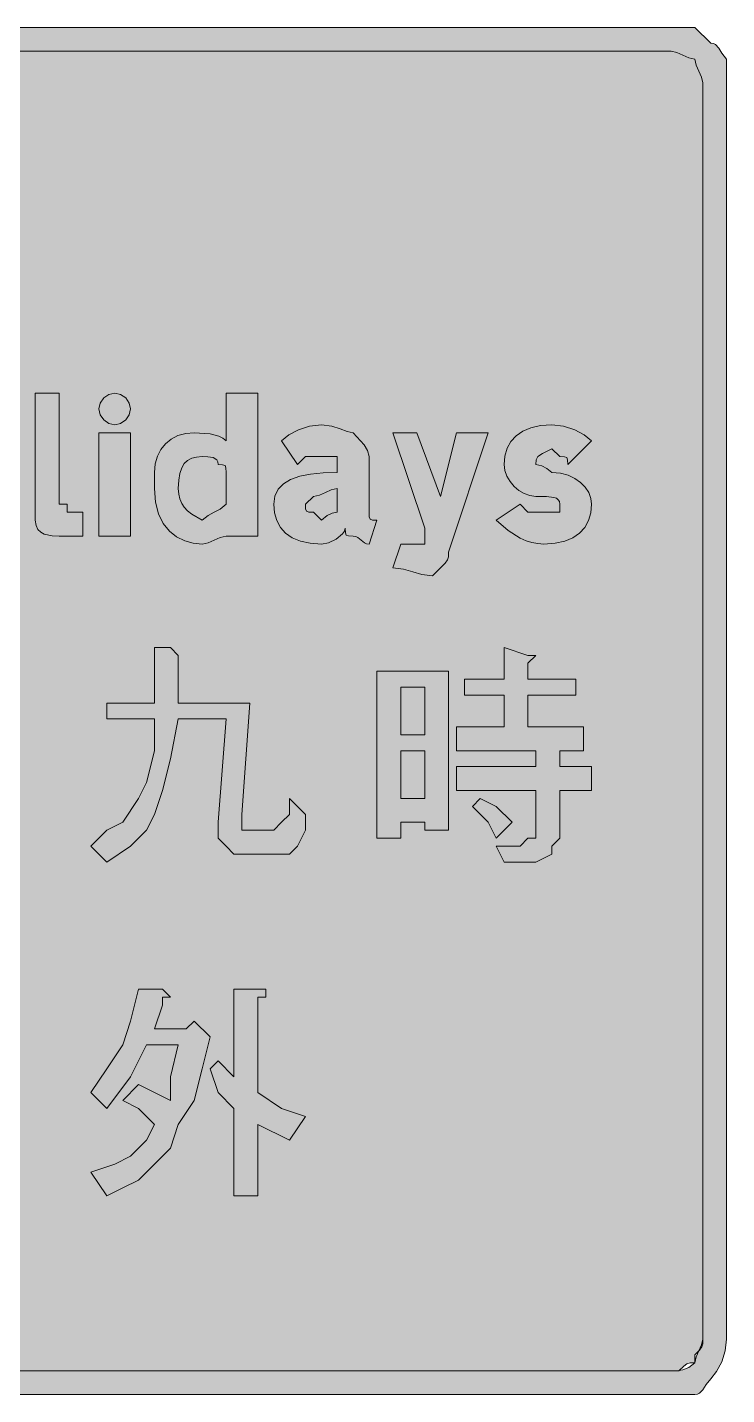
# Model space of a CAD drawing. Header units: metres. Extents: x 12 to 555, y 33 to 239.
# Drawn here: x 449.6 to 555.2, y 32.9 to 239.3 of the extents above; entities that cross this region are included whole.
import ezdxf

# ---------------------------------------------------------------- set-up
doc = ezdxf.new("R2010")
doc.units = ezdxf.units.M
doc.layers.add('FILL_BLACK_000000', color=7, linetype='Continuous', true_color=0x000000)
doc.layers.add('FILL_WHITE_FFFFFF', color=7, linetype='Continuous', true_color=0xffffff)

msp = doc.modelspace()

# ---------------------------------------------------------------- hatches: boundary and pattern name
at = {"layer": 'FILL_BLACK_000000', "true_color": 0x000000}
h = msp.add_hatch(color=7, dxfattribs=at)
h.dxf.hatch_style = 1
h.paths.add_polyline_path([(550.41, 239.28), (552.81, 236.88), (553.21, 236.83), (553.52, 236.67), (554.01, 236.13), (554.5, 235.36), (555.21, 234.48), (555.21, 230.88), (555.21, 41.28), (555, 39.5), (554.46, 37.83), (553.69, 36.39), (552.81, 35.28), (552.1, 34.4), (551.61, 33.63), (551.12, 33.09), (550.81, 32.93), (550.41, 32.88), (546.81, 32.88), (20.01, 32.88), (18.4, 32.92), (17.01, 33.18), (16.33, 33.47), (15.62, 33.89), (14.01, 35.28), (13.13, 36.39), (12.36, 37.83), (11.82, 39.5), (11.61, 41.28), (11.61, 230.88), (11.82, 232.66), (12.36, 234.33), (13.13, 235.77), (14.01, 236.88), (15.62, 238.27), (16.33, 238.69), (17.01, 238.98), (18.4, 239.24), (20.01, 239.28), (546.81, 239.28), (550.41, 239.28)])
h.paths.add_polyline_path([(18.36, 235.08), (17.61, 234.48), (16.92, 233.58), (16.56, 232.68), (16.43, 231.78), (16.41, 230.88), (16.41, 41.28), (16.43, 40.38), (16.56, 39.48), (16.92, 38.58), (17.61, 37.68), (17.66, 37.28), (17.82, 36.99), (18.36, 36.63), (19.13, 36.5), (20.01, 36.48), (546.81, 36.48), (547.71, 36.5), (548.61, 36.63), (549.51, 36.99), (550.41, 37.68), (550.6, 38.58), (551.01, 39.48), (551.42, 40.38), (551.61, 41.28), (551.61, 230.88), (551.42, 231.78), (551.01, 232.68), (550.6, 233.58), (550.41, 234.48), (549.51, 234.67), (548.61, 235.08), (547.71, 235.49), (546.81, 235.68), (20.01, 235.68), (19.13, 235.49), (18.36, 235.08)], flags=16)
h = msp.add_hatch(color=7, dxfattribs=at)
h.dxf.hatch_style = 1
h.paths.add_polyline_path([(454.41, 167.28), (455.61, 167.28), (455.61, 166.08), (458.01, 166.08), (458.01, 162.48), (456.81, 162.48), (454.41, 162.48), (453.34, 162.52), (452.16, 162.78), (451.63, 163.07), (451.2, 163.49), (450.92, 164.09), (450.81, 164.88), (450.81, 166.08), (450.81, 184.08), (454.41, 184.08), (454.41, 167.28)])
h = msp.add_hatch(color=7, dxfattribs=at)
h.dxf.hatch_style = 1
h.paths.add_polyline_path([(465, 180.8), (464.46, 180.03), (463.69, 179.49), (462.81, 179.28), (461.93, 179.49), (461.16, 180.03), (460.62, 180.8), (460.41, 181.68), (460.62, 182.56), (461.16, 183.33), (461.93, 183.87), (462.81, 184.08), (463.69, 183.87), (464.46, 183.33), (465, 182.56), (465.21, 181.68), (465, 180.8)])
h = msp.add_hatch(color=7, dxfattribs=at)
h.dxf.hatch_style = 1
h.paths.add_polyline_path([(484.41, 184.08), (484.41, 162.48), (479.61, 162.48), (478.71, 162.29), (477.81, 161.88), (476.91, 161.47), (476.01, 161.28), (474.67, 161.39), (473.37, 161.75), (472.15, 162.36), (471.06, 163.23), (470.14, 164.39), (469.43, 165.84), (468.97, 167.6), (468.81, 169.68), (468.81, 170.88), (468.81, 172.08), (468.92, 173.37), (469.24, 174.54), (469.76, 175.56), (470.46, 176.43), (471.33, 177.13), (472.35, 177.65), (473.52, 177.97), (474.81, 178.08), (477.21, 177.93), (478.52, 177.57), (479.11, 177.28), (479.61, 176.88), (479.61, 184.08), (484.41, 184.08)])
h.paths.add_polyline_path([(479.61, 172.08), (479.59, 172.77), (479.46, 173.13), (479.1, 173.26), (478.41, 173.28), (478.36, 173.68), (478.2, 173.97), (477.66, 174.33), (476.89, 174.46), (476.01, 174.48), (475.17, 174.42), (474.43, 174.24), (473.82, 173.91), (473.31, 173.43), (472.92, 172.78), (472.63, 171.95), (472.47, 170.92), (472.41, 169.68), (472.47, 168.83), (472.63, 168.09), (472.92, 167.42), (473.31, 166.83), (473.82, 166.29), (474.43, 165.8), (476.01, 164.88), (476.91, 165.59), (477.81, 166.08), (478.71, 166.57), (479.61, 167.28), (479.61, 170.88), (479.61, 172.08)], flags=16)
h = msp.add_hatch(color=7, dxfattribs=at)
h.dxf.hatch_style = 1
h.paths.add_polyline_path([(460.41, 162.48), (460.41, 178.08), (465.21, 178.08), (465.21, 162.48), (460.41, 162.48)])
h = msp.add_hatch(color=7, dxfattribs=at)
h.dxf.hatch_style = 1
h.paths.add_polyline_path([(500.81, 161.33), (500.5, 161.47), (500.01, 161.88), (499.52, 162.29), (499.21, 162.43), (498.81, 162.48), (498.12, 162.5), (497.76, 162.63), (497.63, 162.99), (497.61, 163.68), (497.5, 163.23), (497.22, 162.8), (496.26, 162.03), (495.08, 161.49), (494.01, 161.28), (492.32, 161.39), (490.86, 161.71), (489.62, 162.23), (488.61, 162.93), (487.82, 163.8), (487.26, 164.82), (486.92, 165.99), (486.81, 167.28), (486.98, 168.52), (487.47, 169.55), (488.27, 170.38), (489.36, 171.03), (490.74, 171.51), (492.38, 171.84), (494.27, 172.02), (496.41, 172.08), (496.41, 173.28), (496.41, 174.48), (495.21, 174.48), (491.61, 174.48), (490.41, 173.28), (488.01, 176.88), (489.12, 177.76), (490.56, 178.53), (492.23, 179.07), (494.01, 179.28), (495.6, 179.09), (496.86, 178.68), (497.89, 178.27), (498.81, 178.08), (500.46, 176.28), (501, 175.38), (501.21, 174.48), (501.21, 166.08), (501.23, 165.39), (501.36, 165.03), (501.72, 164.9), (502.41, 164.88), (501.21, 161.28), (500.81, 161.33)])
h.paths.add_polyline_path([(491.76, 166.23), (492.12, 166.1), (492.81, 166.08), (494.01, 164.88), (494.89, 165.57), (495.66, 165.93), (496.41, 166.08), (496.41, 169.68), (495.51, 169.49), (494.61, 169.08), (493.71, 168.67), (492.81, 168.48), (491.61, 167.28), (491.63, 166.59), (491.76, 166.23)], flags=16)
h = msp.add_hatch(color=7, dxfattribs=at)
h.dxf.hatch_style = 1
h.paths.add_polyline_path([(513.21, 160.08), (513.19, 159.37), (513.06, 158.88), (512.7, 158.39), (512.01, 157.68), (510.81, 156.48), (509.2, 156.67), (507.81, 157.08), (506.42, 157.49), (504.81, 157.68), (506.01, 161.28), (507.21, 161.28), (508.41, 161.28), (509.61, 161.28), (509.61, 162.48), (509.61, 163.68), (504.81, 178.08), (508.41, 178.08), (512.01, 168.48), (514.41, 178.08), (519.21, 178.08), (513.21, 160.08)])
h = msp.add_hatch(color=7, dxfattribs=at)
h.dxf.hatch_style = 1
h.paths.add_polyline_path([(534.7, 165.99), (534.36, 164.82), (533.8, 163.8), (533.01, 162.93), (532, 162.23), (530.76, 161.71), (529.3, 161.39), (527.61, 161.28), (526.71, 161.34), (525.81, 161.51), (524.91, 161.79), (524.01, 162.18), (522.21, 163.31), (520.41, 164.88), (524.01, 167.28), (525.21, 166.08), (527.61, 166.08), (530.01, 166.08), (530.01, 167.28), (529.95, 167.68), (529.78, 167.97), (529.5, 168.19), (529.11, 168.33), (527.98, 168.46), (526.41, 168.48), (525.51, 168.59), (524.65, 168.89), (523.84, 169.37), (523.11, 169.98), (522.5, 170.71), (522.02, 171.52), (521.72, 172.38), (521.61, 173.28), (521.72, 174.57), (522.06, 175.74), (522.62, 176.76), (523.41, 177.63), (524.42, 178.33), (525.66, 178.85), (527.12, 179.17), (528.81, 179.28), (530.59, 179.07), (532.26, 178.53), (533.7, 177.76), (534.81, 176.88), (531.21, 173.28), (531.19, 173.97), (531.06, 174.33), (530.7, 174.46), (530.01, 174.48), (528.81, 175.68), (527.42, 174.97), (526.71, 174.48), (526.45, 173.99), (526.41, 173.28), (527.29, 173.09), (528.06, 172.68), (528.81, 172.08), (530.1, 171.97), (531.27, 171.67), (532.29, 171.19), (533.16, 170.58), (533.86, 169.85), (534.38, 169.04), (534.7, 168.18), (534.81, 167.28), (534.7, 165.99)])
h = msp.add_hatch(color=7, dxfattribs=at)
h.dxf.hatch_style = 1
h.paths.add_polyline_path([(468.81, 137.28), (468.81, 145.68), (471.21, 145.68), (472.41, 144.48), (472.41, 143.28), (472.41, 137.28), (483.21, 137.28), (482.01, 120.48), (482.01, 118.08), (483.21, 118.08), (485.61, 118.08), (486.81, 118.08), (488.01, 119.28), (489.21, 120.48), (489.21, 122.88), (491.61, 120.48), (491.61, 118.08), (490.41, 115.68), (489.21, 114.48), (486.81, 114.48), (483.21, 114.48), (480.81, 114.48), (479.61, 115.68), (478.41, 116.88), (478.41, 119.28), (479.61, 134.88), (472.41, 134.88), (471.21, 128.88), (470.01, 124.08), (468.81, 120.48), (467.61, 118.08), (465.21, 115.68), (461.61, 113.28), (459.21, 115.68), (461.61, 118.08), (464.01, 119.28), (466.41, 122.88), (467.61, 125.28), (468.81, 130.08), (468.81, 134.88), (461.61, 134.88), (461.61, 137.28), (468.81, 137.28)])
h = msp.add_hatch(color=7, dxfattribs=at)
h.dxf.hatch_style = 1
h.paths.add_polyline_path([(521.61, 138.48), (515.61, 138.48), (515.61, 140.88), (521.61, 140.88), (521.61, 145.68), (525.21, 144.48), (526.41, 144.48), (525.21, 143.28), (525.21, 140.88), (532.41, 140.88), (532.41, 138.48), (525.21, 138.48), (525.21, 133.68), (533.61, 133.68), (533.61, 130.08), (530.01, 130.08), (530.01, 127.68), (534.81, 127.68), (534.81, 124.08), (530.01, 124.08), (530.01, 116.88), (528.81, 115.68), (528.81, 114.48), (526.41, 113.28), (525.21, 113.28), (521.61, 113.28), (520.41, 115.68), (524.01, 115.68), (525.21, 116.88), (526.41, 116.88), (526.41, 118.08), (526.41, 124.08), (514.41, 124.08), (514.41, 127.68), (526.41, 127.68), (526.41, 130.08), (514.41, 130.08), (514.41, 133.68), (521.61, 133.68), (521.61, 138.48)])
h = msp.add_hatch(color=7, dxfattribs=at)
h.dxf.hatch_style = 1
h.paths.add_polyline_path([(509.61, 118.08), (509.61, 119.28), (506.01, 119.28), (506.01, 116.88), (502.41, 116.88), (502.41, 118.08), (502.41, 142.08), (513.21, 142.08), (513.21, 118.08), (509.61, 118.08)])
h.paths.add_polyline_path([(506.01, 139.68), (506.01, 132.48), (509.61, 132.48), (509.61, 139.68), (506.01, 139.68)], flags=16)
h.paths.add_polyline_path([(509.61, 130.08), (506.01, 130.08), (506.01, 122.88), (509.61, 122.88), (509.61, 130.08)], flags=16)
h = msp.add_hatch(color=7, dxfattribs=at)
h.dxf.hatch_style = 1
h.paths.add_polyline_path([(520.41, 121.68), (522.81, 119.28), (520.41, 116.88), (519.21, 119.28), (516.81, 121.68), (518.01, 122.88), (520.41, 121.68)])
h = msp.add_hatch(color=7, dxfattribs=at)
h.dxf.hatch_style = 1
h.paths.add_polyline_path([(470.01, 94.08), (471.21, 92.88), (470.01, 92.88), (470.01, 91.68), (468.81, 88.08), (473.61, 88.08), (474.81, 89.28), (477.21, 86.88), (476.01, 82.08), (474.81, 77.28), (472.41, 73.68), (471.21, 70.08), (468.81, 67.68), (466.41, 65.28), (464.01, 64.08), (461.61, 62.88), (459.21, 66.48), (462.81, 67.68), (465.21, 68.88), (467.61, 71.28), (468.81, 73.68), (466.41, 76.08), (464.01, 77.28), (466.41, 79.68), (471.21, 77.28), (471.21, 80.88), (472.41, 85.68), (467.61, 85.68), (465.21, 80.88), (461.61, 76.08), (459.21, 78.48), (461.61, 82.08), (464.01, 85.68), (465.21, 89.28), (466.41, 94.08), (468.81, 94.08), (470.01, 94.08)])
h = msp.add_hatch(color=7, dxfattribs=at)
h.dxf.hatch_style = 1
h.paths.add_polyline_path([(484.41, 94.08), (485.61, 94.08), (485.61, 92.88), (484.41, 92.88), (484.41, 78.48), (488.01, 76.08), (491.61, 74.88), (489.21, 71.28), (484.41, 73.68), (484.41, 62.88), (480.81, 62.88), (480.81, 76.08), (478.41, 78.48), (477.21, 82.08), (478.41, 83.28), (480.81, 80.88), (480.81, 94.08), (483.21, 94.08), (484.41, 94.08)])
at = {"layer": 'FILL_WHITE_FFFFFF', "true_color": 0xffffff}
h = msp.add_hatch(color=7, dxfattribs=at)
h.dxf.hatch_style = 1
h.paths.add_polyline_path([(546.81, 235.68), (547.71, 235.49), (548.61, 235.08), (549.51, 234.67), (550.41, 234.48), (550.6, 233.58), (551.01, 232.68), (551.42, 231.78), (551.61, 230.88), (551.61, 41.28), (551.59, 40.57), (551.46, 40.08), (551.1, 39.59), (550.41, 38.88), (550.41, 37.68), (549.7, 37.66), (549.21, 37.53), (548.72, 37.17), (548.01, 36.48), (546.81, 36.48), (20.01, 36.48), (19.13, 36.5), (18.36, 36.63), (17.82, 36.99), (17.66, 37.28), (17.61, 37.68), (16.92, 38.58), (16.56, 39.48), (16.43, 40.38), (16.41, 41.28), (16.41, 230.88), (16.47, 231.78), (16.63, 232.64), (16.92, 233.45), (17.31, 234.18), (17.82, 234.79), (18.43, 235.27), (19.17, 235.57), (20.01, 235.68), (546.81, 235.68)])

# ---------------------------------------------------------------- linework, layer by layer
at = {"layer": 'FILL_BLACK_000000', "lineweight": 0, "true_color": 0x000000}
for points in [[(20.01, 239.28), (546.81, 239.28), (550.41, 239.28), (552.81, 236.88), (553.21, 236.83), (553.52, 236.67), (554.01, 236.13), (554.5, 235.36), (555.21, 234.48), (555.21, 230.88), (555.21, 41.28), (555, 39.5), (554.46, 37.83), (553.69, 36.39), (552.81, 35.28), (552.1, 34.4), (551.61, 33.63), (551.12, 33.09), (550.81, 32.93), (550.41, 32.88), (546.81, 32.88), (20.01, 32.88)], [(20.01, 36.48), (546.81, 36.48), (547.71, 36.5), (548.61, 36.63), (549.51, 36.99), (550.41, 37.68), (550.6, 38.58), (551.01, 39.48), (551.42, 40.38), (551.61, 41.28), (551.61, 230.88), (551.42, 231.78), (551.01, 232.68), (550.6, 233.58), (550.41, 234.48), (549.51, 234.67), (548.61, 235.08), (547.71, 235.49), (546.81, 235.68), (20.01, 235.68)]]:
    msp.add_lwpolyline(points, dxfattribs=at)
for points in [[(454.41, 167.28), (455.61, 167.28), (455.61, 166.08), (458.01, 166.08), (458.01, 162.48), (456.81, 162.48), (454.41, 162.48), (453.34, 162.52), (452.16, 162.78), (451.63, 163.07), (451.2, 163.49), (450.92, 164.09), (450.81, 164.88), (450.81, 166.08), (450.81, 184.08), (454.41, 184.08)], [(465, 180.8), (464.46, 180.03), (463.69, 179.49), (462.81, 179.28), (461.93, 179.49), (461.16, 180.03), (460.62, 180.8), (460.41, 181.68), (460.62, 182.56), (461.16, 183.33), (461.93, 183.87), (462.81, 184.08), (463.69, 183.87), (464.46, 183.33), (465, 182.56), (465.21, 181.68)], [(484.41, 184.08), (484.41, 162.48), (479.61, 162.48), (478.71, 162.29), (477.81, 161.88), (476.91, 161.47), (476.01, 161.28), (474.67, 161.39), (473.37, 161.75), (472.15, 162.36), (471.06, 163.23), (470.14, 164.39), (469.43, 165.84), (468.97, 167.6), (468.81, 169.68), (468.81, 170.88), (468.81, 172.08), (468.92, 173.37), (469.24, 174.54), (469.76, 175.56), (470.46, 176.43), (471.33, 177.13), (472.35, 177.65), (473.52, 177.97), (474.81, 178.08), (477.21, 177.93), (478.52, 177.57), (479.11, 177.28), (479.61, 176.88), (479.61, 184.08)], [(460.41, 162.48), (460.41, 178.08), (465.21, 178.08), (465.21, 162.48)], [(500.81, 161.33), (500.5, 161.47), (500.01, 161.88), (499.52, 162.29), (499.21, 162.43), (498.81, 162.48), (498.12, 162.5), (497.76, 162.63), (497.63, 162.99), (497.61, 163.68), (497.5, 163.23), (497.22, 162.8), (496.26, 162.03), (495.08, 161.49), (494.01, 161.28), (492.32, 161.39), (490.86, 161.71), (489.62, 162.23), (488.61, 162.93), (487.82, 163.8), (487.26, 164.82), (486.92, 165.99), (486.81, 167.28), (486.98, 168.52), (487.47, 169.55), (488.27, 170.38), (489.36, 171.03), (490.74, 171.51), (492.38, 171.84), (494.27, 172.02), (496.41, 172.08), (496.41, 173.28), (496.41, 174.48), (495.21, 174.48), (491.61, 174.48), (490.41, 173.28), (488.01, 176.88), (489.12, 177.76), (490.56, 178.53), (492.23, 179.07), (494.01, 179.28), (495.6, 179.09), (496.86, 178.68), (497.89, 178.27), (498.81, 178.08), (500.46, 176.28), (501, 175.38), (501.21, 174.48), (501.21, 166.08), (501.23, 165.39), (501.36, 165.03), (501.72, 164.9), (502.41, 164.88), (501.21, 161.28)], [(513.21, 160.08), (513.19, 159.37), (513.06, 158.88), (512.7, 158.39), (512.01, 157.68), (510.81, 156.48), (509.2, 156.67), (507.81, 157.08), (506.42, 157.49), (504.81, 157.68), (506.01, 161.28), (507.21, 161.28), (508.41, 161.28), (509.61, 161.28), (509.61, 162.48), (509.61, 163.68), (504.81, 178.08), (508.41, 178.08), (512.01, 168.48), (514.41, 178.08), (519.21, 178.08)], [(534.7, 165.99), (534.36, 164.82), (533.8, 163.8), (533.01, 162.93), (532, 162.23), (530.76, 161.71), (529.3, 161.39), (527.61, 161.28), (526.71, 161.34), (525.81, 161.51), (524.91, 161.79), (524.01, 162.18), (522.21, 163.31), (520.41, 164.88), (524.01, 167.28), (525.21, 166.08), (527.61, 166.08), (530.01, 166.08), (530.01, 167.28), (529.95, 167.68), (529.78, 167.97), (529.5, 168.19), (529.11, 168.33), (527.98, 168.46), (526.41, 168.48), (525.51, 168.59), (524.65, 168.89), (523.84, 169.37), (523.11, 169.98), (522.5, 170.71), (522.02, 171.52), (521.72, 172.38), (521.61, 173.28), (521.72, 174.57), (522.06, 175.74), (522.62, 176.76), (523.41, 177.63), (524.42, 178.33), (525.66, 178.85), (527.12, 179.17), (528.81, 179.28), (530.59, 179.07), (532.26, 178.53), (533.7, 177.76), (534.81, 176.88), (531.21, 173.28), (531.19, 173.97), (531.06, 174.33), (530.7, 174.46), (530.01, 174.48), (528.81, 175.68), (527.42, 174.97), (526.71, 174.48), (526.45, 173.99), (526.41, 173.28), (527.29, 173.09), (528.06, 172.68), (528.81, 172.08), (530.1, 171.97), (531.27, 171.67), (532.29, 171.19), (533.16, 170.58), (533.86, 169.85), (534.38, 169.04), (534.7, 168.18), (534.81, 167.28)], [(479.61, 172.08), (479.59, 172.77), (479.46, 173.13), (479.1, 173.26), (478.41, 173.28), (478.36, 173.68), (478.2, 173.97), (477.66, 174.33), (476.89, 174.46), (476.01, 174.48), (475.17, 174.42), (474.43, 174.24), (473.82, 173.91), (473.31, 173.43), (472.92, 172.78), (472.63, 171.95), (472.47, 170.92), (472.41, 169.68), (472.47, 168.83), (472.63, 168.09), (472.92, 167.42), (473.31, 166.83), (473.82, 166.29), (474.43, 165.8), (476.01, 164.88), (476.91, 165.59), (477.81, 166.08), (478.71, 166.57), (479.61, 167.28), (479.61, 170.88)], [(491.76, 166.23), (492.12, 166.1), (492.81, 166.08), (494.01, 164.88), (494.89, 165.57), (495.66, 165.93), (496.41, 166.08), (496.41, 169.68), (495.51, 169.49), (494.61, 169.08), (493.71, 168.67), (492.81, 168.48), (491.61, 167.28), (491.63, 166.59)], [(468.81, 137.28), (468.81, 145.68), (471.21, 145.68), (472.41, 144.48), (472.41, 143.28), (472.41, 137.28), (483.21, 137.28), (482.01, 120.48), (482.01, 118.08), (483.21, 118.08), (485.61, 118.08), (486.81, 118.08), (488.01, 119.28), (489.21, 120.48), (489.21, 122.88), (491.61, 120.48), (491.61, 118.08), (490.41, 115.68), (489.21, 114.48), (486.81, 114.48), (483.21, 114.48), (480.81, 114.48), (479.61, 115.68), (478.41, 116.88), (478.41, 119.28), (479.61, 134.88), (472.41, 134.88), (471.21, 128.88), (470.01, 124.08), (468.81, 120.48), (467.61, 118.08), (465.21, 115.68), (461.61, 113.28), (459.21, 115.68), (461.61, 118.08), (464.01, 119.28), (466.41, 122.88), (467.61, 125.28), (468.81, 130.08), (468.81, 134.88), (461.61, 134.88), (461.61, 137.28)], [(521.61, 138.48), (515.61, 138.48), (515.61, 140.88), (521.61, 140.88), (521.61, 145.68), (525.21, 144.48), (526.41, 144.48), (525.21, 143.28), (525.21, 140.88), (532.41, 140.88), (532.41, 138.48), (525.21, 138.48), (525.21, 133.68), (533.61, 133.68), (533.61, 130.08), (530.01, 130.08), (530.01, 127.68), (534.81, 127.68), (534.81, 124.08), (530.01, 124.08), (530.01, 116.88), (528.81, 115.68), (528.81, 114.48), (526.41, 113.28), (525.21, 113.28), (521.61, 113.28), (520.41, 115.68), (524.01, 115.68), (525.21, 116.88), (526.41, 116.88), (526.41, 118.08), (526.41, 124.08), (514.41, 124.08), (514.41, 127.68), (526.41, 127.68), (526.41, 130.08), (514.41, 130.08), (514.41, 133.68), (521.61, 133.68)], [(509.61, 118.08), (509.61, 119.28), (506.01, 119.28), (506.01, 116.88), (502.41, 116.88), (502.41, 118.08), (502.41, 142.08), (513.21, 142.08), (513.21, 118.08)], [(506.01, 139.68), (506.01, 132.48), (509.61, 132.48), (509.61, 139.68)], [(509.61, 130.08), (506.01, 130.08), (506.01, 122.88), (509.61, 122.88)], [(520.41, 121.68), (522.81, 119.28), (520.41, 116.88), (519.21, 119.28), (516.81, 121.68), (518.01, 122.88)], [(470.01, 94.08), (471.21, 92.88), (470.01, 92.88), (470.01, 91.68), (468.81, 88.08), (473.61, 88.08), (474.81, 89.28), (477.21, 86.88), (476.01, 82.08), (474.81, 77.28), (472.41, 73.68), (471.21, 70.08), (468.81, 67.68), (466.41, 65.28), (464.01, 64.08), (461.61, 62.88), (459.21, 66.48), (462.81, 67.68), (465.21, 68.88), (467.61, 71.28), (468.81, 73.68), (466.41, 76.08), (464.01, 77.28), (466.41, 79.68), (471.21, 77.28), (471.21, 80.88), (472.41, 85.68), (467.61, 85.68), (465.21, 80.88), (461.61, 76.08), (459.21, 78.48), (461.61, 82.08), (464.01, 85.68), (465.21, 89.28), (466.41, 94.08), (468.81, 94.08)], [(484.41, 94.08), (485.61, 94.08), (485.61, 92.88), (484.41, 92.88), (484.41, 78.48), (488.01, 76.08), (491.61, 74.88), (489.21, 71.28), (484.41, 73.68), (484.41, 62.88), (480.81, 62.88), (480.81, 76.08), (478.41, 78.48), (477.21, 82.08), (478.41, 83.28), (480.81, 80.88), (480.81, 94.08), (483.21, 94.08)]]:
    msp.add_lwpolyline(points, close=True, dxfattribs=at)
at = {"layer": 'FILL_WHITE_FFFFFF', "lineweight": 0, "true_color": 0xffffff}
msp.add_lwpolyline([(20.01, 235.68), (546.81, 235.68), (547.71, 235.49), (548.61, 235.08), (549.51, 234.67), (550.41, 234.48), (550.6, 233.58), (551.01, 232.68), (551.42, 231.78), (551.61, 230.88), (551.61, 41.28), (551.59, 40.57), (551.46, 40.08), (551.1, 39.59), (550.41, 38.88), (550.41, 37.68), (549.7, 37.66), (549.21, 37.53), (548.72, 37.17), (548.01, 36.48), (546.81, 36.48), (20.01, 36.48)], dxfattribs=at)

doc.saveas('drawing.dxf')
